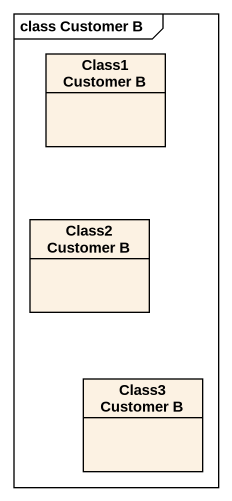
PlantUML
@startuml
mainframe class Customer B
hide circle
hide empty members
class "Class1 Customer B" as Class1_Customer_B
class "Class2 Customer B" as Class2_Customer_B
class "Class3 Customer B" as Class3_Customer_B
@enduml
